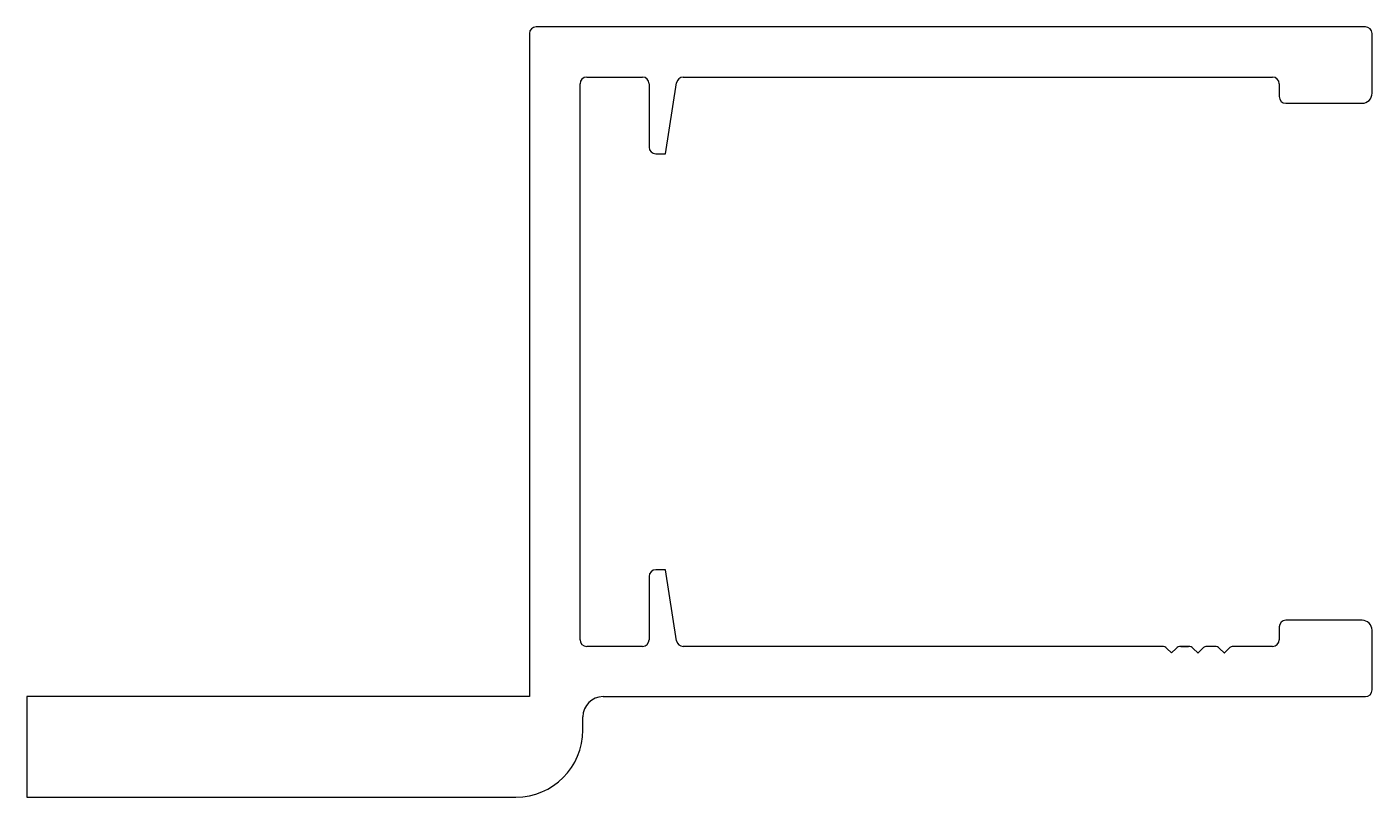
# Model space of a CAD drawing. Extents: x -30.8 to 20.2, y 1 to 30.2.
import ezdxf

# ---------------------------------------------------------------- set-up
doc = ezdxf.new("R2010")
doc.units = 0
doc.layers.add('1', color=7, linetype='CONTINUOUS')

msp = doc.modelspace()

# ---------------------------------------------------------------- linework, layer by layer
at = {"layer": '1', "color": 7, "linetype": 'CONTINUOUS'}
for p, q in [((19.912, 30.226), (-11.52, 30.226)), ((-11.774, 29.972), (-11.774, 4.826)), ((20.166, 27.709), (20.166, 29.972)), ((-9.858, 6.985), (-9.858, 28.067)), ((-9.604, 28.321), (-7.492, 28.321)), ((-7.238, 28.067), (-7.238, 25.666)), ((-6.618, 25.412), (-6.195, 28.106)), ((-5.945, 28.321), (16.391, 28.321)), ((16.645, 28.067), (16.645, 27.582)), ((16.899, 27.328), (19.785, 27.328)), ((-6.984, 25.412), (-6.618, 25.412)), ((-7.238, 9.385), (-7.238, 6.985)), ((-6.618, 9.639), (-6.984, 9.639)), ((-6.195, 6.945), (-6.618, 9.639)), ((19.785, 7.723), (16.899, 7.723)), ((16.645, 7.469), (16.645, 6.985)), ((20.166, 5.08), (20.166, 7.342)), ((-7.492, 6.731), (-9.604, 6.731)), ((12.209, 6.731), (-5.945, 6.731)), ((12.209, 6.731), (12.209, 6.731)), ((12.209, 6.731), (12.209, 6.731)), ((12.557, 6.486), (12.386, 6.657)), ((12.739, 6.657), (12.568, 6.486)), ((13.209, 6.731), (12.916, 6.731)), ((12.916, 6.731), (13.209, 6.731)), ((13.209, 6.731), (12.916, 6.731)), ((12.916, 6.731), (13.209, 6.731)), ((13.209, 6.731), (12.916, 6.731)), ((13.557, 6.486), (13.386, 6.657)), ((13.739, 6.657), (13.568, 6.486)), ((14.209, 6.731), (13.916, 6.731)), ((14.557, 6.486), (14.385, 6.657)), ((14.739, 6.657), (14.568, 6.486)), ((16.391, 6.731), (14.916, 6.731)), ((-11.774, 4.826), (-30.824, 4.826)), ((-30.824, 4.826), (-30.824, 1.016)), ((-8.986, 4.826), (19.912, 4.826)), ((-9.748, 3.556), (-9.748, 4.064)), ((-30.824, 1.016), (-12.288, 1.016))]:
    msp.add_line(p, q, dxfattribs=at)
for centre, radius, start, end in [((-11.52, 29.972), 0.254, 90, 180), ((19.912, 29.972), 0.254, 0, 90), ((-9.604, 28.067), 0.254, 90, 180), ((-7.492, 28.067), 0.254, 360, 90), ((-5.945, 28.067), 0.254, 90, 171.0843), ((16.391, 28.067), 0.254, 360, 90), ((16.899, 27.582), 0.254, 180, 270), ((19.785, 27.709), 0.381, 270, 360), ((-6.984, 25.666), 0.254, 180, 270), ((-6.984, 9.385), 0.254, 90, 180), ((16.899, 7.469), 0.254, 90, 180), ((19.785, 7.342), 0.381, 0, 90), ((-9.604, 6.985), 0.254, 180, 270), ((-7.492, 6.985), 0.254, 270, 360), ((-5.945, 6.985), 0.254, 188.9157, 270), ((12.209, 6.481), 0.25, 45, 90), ((12.916, 6.481), 0.25, 90, 135), ((13.209, 6.481), 0.25, 45, 90), ((13.916, 6.481), 0.25, 90, 135), ((14.209, 6.481), 0.25, 45, 90), ((14.916, 6.481), 0.25, 90, 135), ((16.391, 6.985), 0.254, 270, 360), ((12.562, 6.492), 0.008, 225, 315), ((13.562, 6.492), 0.008, 225, 315), ((14.562, 6.492), 0.008, 225, 315), ((-8.986, 4.064), 0.762, 90, 180), ((19.912, 5.08), 0.254, 270, 0), ((-12.288, 3.556), 2.54, 270, 0)]:
    msp.add_arc(centre, radius, start, end, dxfattribs=at)

doc.saveas('drawing.dxf')
